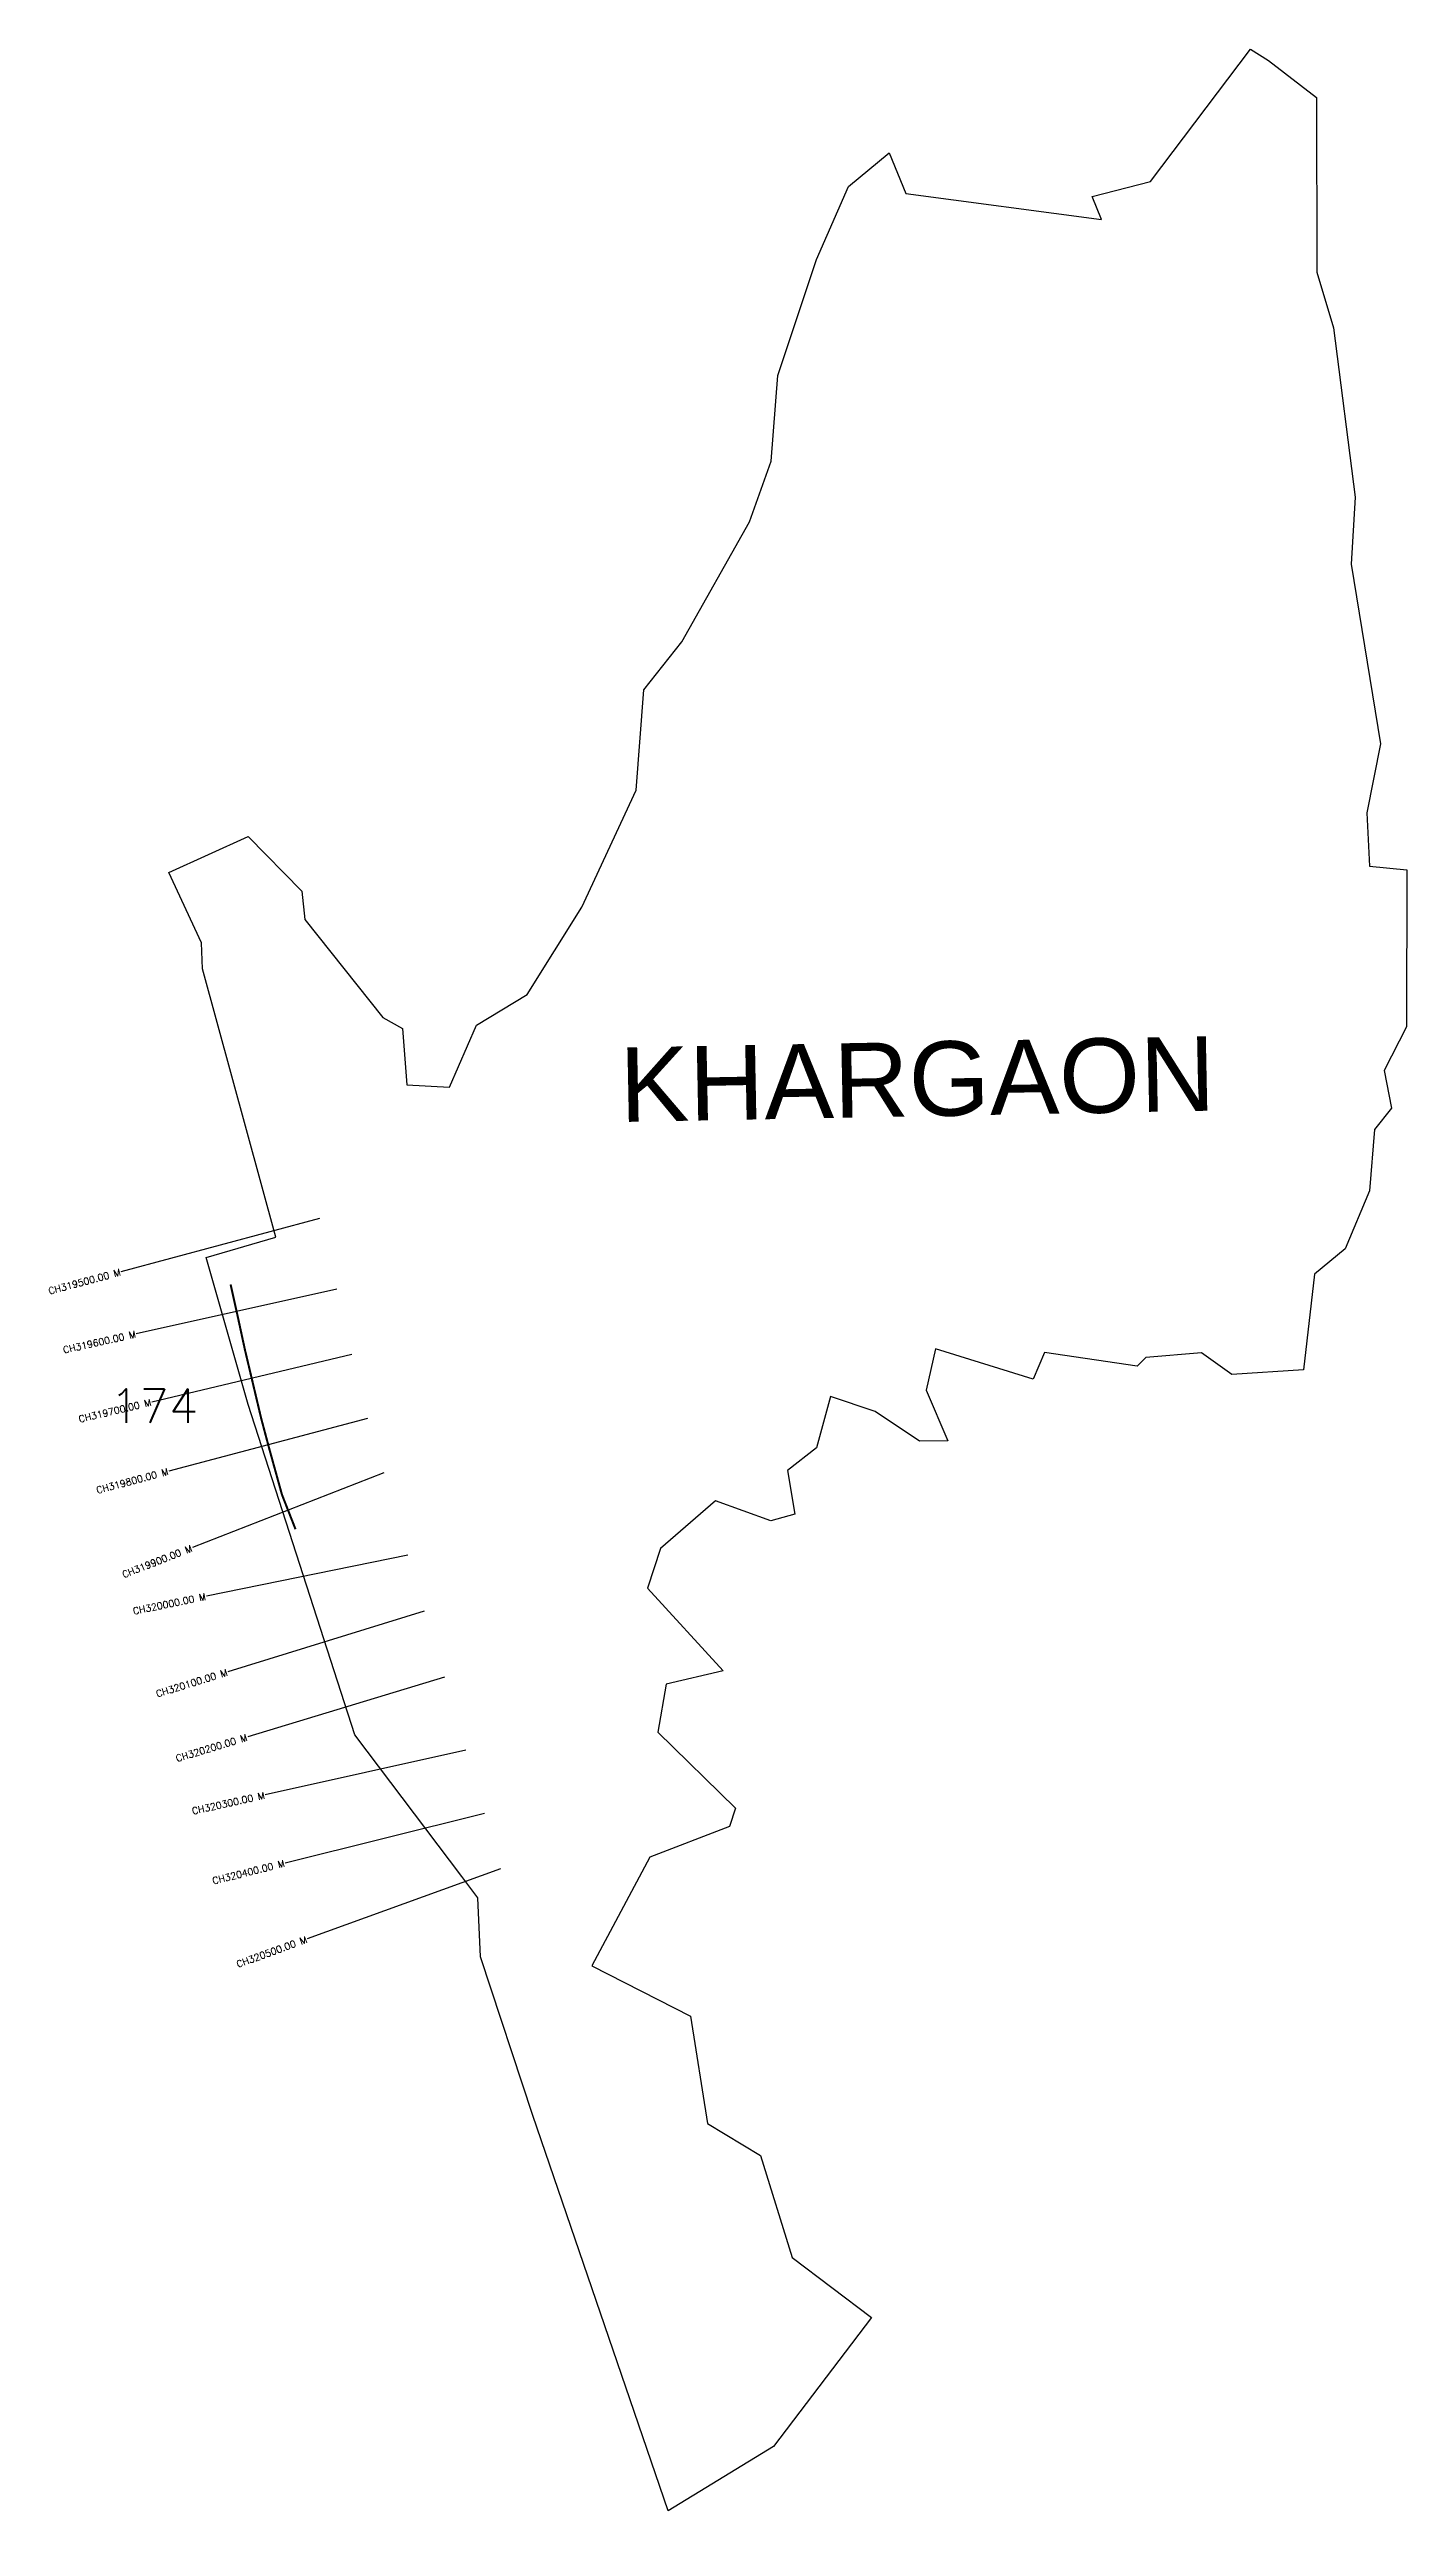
# Model space of a CAD drawing. Header units: metres. Extents: x 287410 to 289392, y 1999723 to 2003319.
import ezdxf
from ezdxf.enums import TextEntityAlignment as Align

# ---------------------------------------------------------------- set-up
doc = ezdxf.new("R2010")
doc.units = ezdxf.units.M
doc.header["$MEASUREMENT"] = 0
for name, color, linetype in [('ARTIFICIALLY PROTECTED', 4, 'Continuous'), ('CS', 134, 'Continuous'), ('CSMark', 6, 'Continuous'), ('village', 3, 'Continuous'), ('VILLAGE NAME', 250, 'Continuous')]:
    doc.layers.add(name, color=color, linetype=linetype)
doc.styles.get("Standard").update_dxf_attribs({"font": 'simplex.shx'})

msp = doc.modelspace()

# ---------------------------------------------------------------- linework, layer by layer
at = {"color": 6, "flags": 128}
msp.add_lwpolyline([(287634, 2001975.8), (287632.3, 2002013.4)], dxfattribs=at)
at = {"layer": 'ARTIFICIALLY PROTECTED', "const_width": 3, "flags": 128}
msp.add_lwpolyline([(287674.8, 2001514.7), (287684.5, 2001471.2), (287695.8, 2001419), (287719.4, 2001319.3), (287731.2, 2001274.9), (287749.8, 2001207.6), (287769.6, 2001157.1)], dxfattribs=at)
at = {"layer": 'CS'}
for p, q in [((287804.5, 2001611.1), (287514.8, 2001533.2)), ((287830.1, 2001507.6), (287537.2, 2001442.5)), ((287851.6, 2001412.1), (287559.6, 2001342.9)), ((287874.7, 2001319), (287584.8, 2001241.9)), ((287898.4, 2001239.5), (287619, 2001130.2)), ((287933.5, 2001119.1), (287639.6, 2001059.2)), ((287957.4, 2001037.5), (287670.9, 2000948.7)), ((287986.9, 2000941.1), (287699.8, 2000853.8)), ((288018.2, 2000834.3), (287725.4, 2000769)), ((288045.7, 2000742.1), (287754.5, 2000669.6)), ((288068.7, 2000661), (287786.7, 2000558.7))]:
    msp.add_line(p, q, dxfattribs=at)
at = {"layer": 'village', "color": 6}
for points in [[(287632.3, 2002013.4, 0), (287584.7, 2002116.2, 0), (287700.3, 2002168.9, 0), (287778.9, 2002089, 0), (287783.3, 2002047.8, 0), (287896.9, 2001904.7, 0), (287925.7, 2001888.7, 0), (287932.1, 2001806.4, 0), (287994.4, 2001802.9, 0), (288033.8, 2001893.5, 0), (288108, 2001938.1, 0), (288187.4, 2002065.8, 0), (288266.7, 2002236.6, 0), (288278, 2002383.2, 0), (288333.5, 2002453.5, 0), (288432.1, 2002628.8, 0), (288464.2, 2002717.4, 0), (288473.7, 2002842.2, 0), (288530.1, 2003011.8, 0), (288576.7, 2003118.2, 0), (288636.1, 2003167.5, 0), (288660.7, 2003108.3, 0), (288946.4, 2003070.1, 0), (288932.6, 2003103.9, 0), (289017.8, 2003125.5, 0), (289163.7, 2003318.9, 0), (289190.2, 2003302.3, 0), (289260.3, 2003248.4, 0), (289260.7, 2002993, 0), (289285, 2002912, 0), (289316.7, 2002664.5, 0), (289310.7, 2002566.6, 0), (289353.4, 2002304.5, 0), (289333.4, 2002203.3, 0), (289337.2, 2002125.6, 0)], [(289337.2, 2002125.6, 0), (289391.8, 2002120.1, 0), (289391.6, 2001890.9, 0), (289358.7, 2001827.1, 0), (289369.6, 2001772.3, 0), (289344.5, 2001740.8, 0), (289337.2, 2001651.5, 0), (289301.8, 2001566.7, 0), (289257.2, 2001529.8, 0), (289240.9, 2001390.1, 0), (289136.6, 2001383.2, 0), (289092.4, 2001414.8, 0), (289010.9, 2001407.9, 0), (288998.5, 2001395.3, 0), (288863.2, 2001415.3, 0), (288846.4, 2001376.1, 0), (288703.9, 2001420.6, 0), (288690.2, 2001360.4, 0), (288722, 2001286.3, 0), (288680.3, 2001285.9, 0), (288615.8, 2001328.9, 0), (288550.4, 2001351, 0), (288530.1, 2001276.1, 0), (288487.6, 2001243.1, 0), (288498.5, 2001179.3, 0), (288463.6, 2001169.6, 0), (288382.8, 2001198.5, 0), (288302.5, 2001129.2, 0), (288283.6, 2001070.8, 0), (288394, 2000950.3, 0), (288310.9, 2000931, 0), (288298.3, 2000860.8, 0), (288412, 2000749.9, 0), (288403, 2000722.8, 0), (288286.9, 2000677.9, 0), (288202, 2000519.3, 0), (288346.2, 2000446, 0), (288370.9, 2000289.3, 0), (288448.2, 2000242.5, 0), (288494.5, 2000093.2, 0), (288610.3, 2000005.7, 0), (288467.6, 1999817.3, 0), (288313.6, 1999723.5, 0), (288115.9, 2000301, 0), (288039.8, 2000532.8, 0), (288035.9, 2000618.9, 0), (288012.4, 2000650.1, 0), (287856.3, 2000856.8, 0), (287700.6, 2001339.2, 0), (287639, 2001553.8, 0), (287740.7, 2001583.6, 0), (287634, 2001975.8, 0)]]:
    msp.add_polyline3d(points, dxfattribs=at)

# ---------------------------------------------------------------- texts
at = {"insert": (287499, 2001362.3), "char_height": 50, "attachment_point": 1}
msp.add_mtext_dynamic_manual_height_columns('174', width=84.374, gutter_width=1, heights=[74.2], dxfattribs=at)
at = {"layer": 'CSMark'}
for s, rotation, p in [('CH319500.00 M', 15.0552, (287513.9, 2001532.9)), ('CH319600.00 M', 12.5424, (287536.3, 2001442.3)), ('CH319700.00 M', 13.3309, (287558.7, 2001342.7)), ('CH319800.00 M', 14.8934, (287583.8, 2001241.7)), ('CH319900.00 M', 21.3622, (287618.1, 2001129.9)), ('CH320000.00 M', 11.522, (287638.6, 2001059)), ('CH320100.00 M', 17.2155, (287669.9, 2000948.4)), ('CH320200.00 M', 16.9149, (287698.9, 2000853.5)), ('CH320300.00 M', 12.5625, (287724.4, 2000768.8)), ('CH320400.00 M', 13.9663, (287753.6, 2000669.4)), ('CH320500.00 M', 19.9383, (287785.8, 2000558.3))]:
    msp.add_text(s, height=10, rotation=rotation, dxfattribs=at).set_placement(p, align=Align.MIDDLE_RIGHT)
at = {"layer": 'VILLAGE NAME', "insert": (288241.7, 2001860.6), "char_height": 108.748, "attachment_point": 1, "rotation": 1.1028}
msp.add_mtext_dynamic_manual_height_columns('{\\fArial|b0|i0|c0|p34;KHARGAON}', width=726.929, gutter_width=543.7, heights=[0], dxfattribs=at)

doc.saveas('drawing.dxf')
